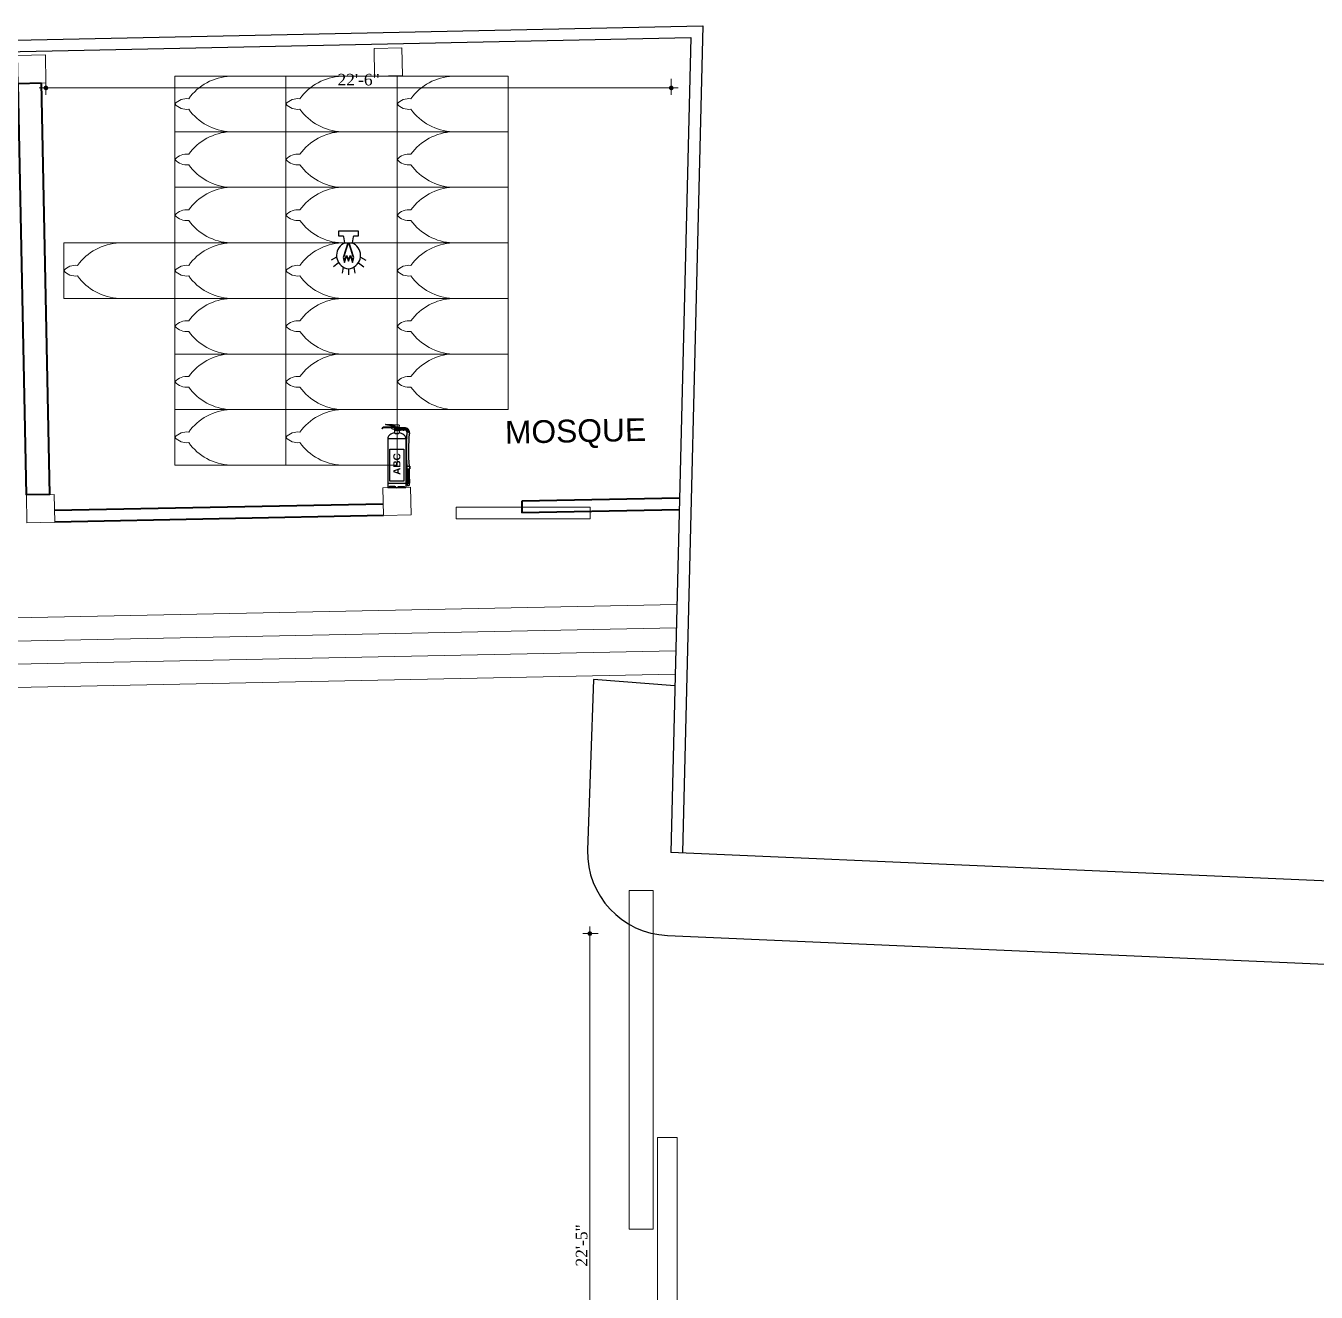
# Model space of a CAD drawing. Header units: inches. Extents: x -250485 to 735580, y -140410 to 288049.
# Drawn here: x 24442 to 25000, y 21796 to 22343 of the extents above; entities that cross this region are included whole.
import ezdxf

# ---------------------------------------------------------------- set-up
doc = ezdxf.new("R2010")
doc.units = ezdxf.units.IN
doc.header["$MEASUREMENT"] = 0
doc.header["$PDMODE"] = 35
doc.layers.get('0').update_dxf_attribs({"lineweight": 0})
doc.layers.get('Defpoints').update_dxf_attribs({"lineweight": 0})
for name, color, linetype, lineweight in [('A column', 106, 'Continuous', 40), ('A window', 150, 'Continuous', 0), ('bar', 210, 'Continuous', 0), ('COLUMN-2', 102, 'Continuous', 0), ('Emergency Light', 251, 'Continuous', 15), ('Layer1', 134, 'Continuous', 0), ('Masjid', 222, 'Continuous', 0), ('new stair full height', 6, 'Continuous', 0), ('sheet', 7, 'Continuous', 15), ('TEX', 7, 'Continuous', 0), ('wall', 7, 'Continuous', 0)]:
    doc.layers.add(name, color=color, linetype=linetype, lineweight=lineweight)
for name, color, linetype in [('A site line', 7, 'Continuous'), ('FIREACC', 30, 'Continuous'), ('OUTSIDE', 253, 'Continuous')]:
    doc.layers.add(name, color=color, linetype=linetype)
doc.styles.add('REG', font='times.ttf')
doc.styles.get("Standard").update_dxf_attribs({"font": 'arialbd.ttf', "height": 24})
doc.styles.add('style1', font='arial.ttf')
doc.dimstyles.new('Dim-Pres', dxfattribs={"dimtxt": 5.5, "dimasz": 2, "dimexe": 1.5, "dimexo": 1.5, "dimgap": 1, "dimtad": 3, "dimdec": 0, "dimzin": 3, "dimdsep": 46, "dimlunit": 4, "dimtxsty": 'REG', "dimblk": 'point', "dimcen": 2, "dimclrd": 256, "dimclre": 256, "dimclrt": 7, "dimadec": 0, "dimazin": 0, "dimtfac": 0.75, "dimtdec": 0, "dimtmove": 1, "dimatfit": 3, "dimldrblk": 'point', "dimfxl": 0, "dimtolj": 1, "dimtzin": 0, "dimlwd": -1, "dimlwe": -1, "dimarcsym": 1})

# ---------------------------------------------------------------- blocks, each defined once
blk = doc.blocks.new('J')
at = {"layer": 'Masjid'}
blk.add_lwpolyline([(-12, 0), (12, 0), (12, 48), (-12, 48)], close=True, dxfattribs=at)
for points in [[(0, 48, 0.250732), (-2.27, 42, -0.982957)], [(0, 48, -0.250732), (2.27, 42, 0.982957)], [(-2.27, 42, 0.22816), (-12, 24, -0.061948)], [(2.27, 42, -0.22816), (12, 24, 0.061948)]]:
    blk.add_lwpolyline(points, format="xyb", dxfattribs=at)
blk = doc.blocks.new('A$C16DB04AD')
at = {"layer": 'Emergency Light', "color": 154, "lineweight": 30}
for p, q in [((-6.54, -14.39), (-9.59, -15.98)), ((-5.43, -17.4), (-8.33, -19.77)), ((-2.95, -19.78), (-3.46, -23.22)), ((0, -20.7), (0, -24)), ((2.95, -19.78), (3.46, -23.22)), ((5.43, -17.4), (8.33, -19.77)), ((6.54, -14.39), (9.59, -15.98))]:
    blk.add_line(p, q, dxfattribs=at)
blk.add_lwpolyline([(-2, -6.57), (-2.49, -3.28, 0.371278), (-2.94, -2.89), (-5.25, -2.89), (-5.25, 0), (5.25, 0), (5.25, -2.89), (2.94, -2.89, 0.371278), (2.49, -3.28), (2, -6.57)], format="xyb", dxfattribs=at)
at = {"layer": 'Emergency Light', "color": 1, "lineweight": 30}
blk.add_lwpolyline([(-0.43, -6.57), (-3.01, -14.48), (-2.28, -17.27), (-1.1, -13.91), (0, -16.5), (1.1, -13.91), (2.28, -17.27), (3.01, -14.48), (0.43, -6.57)], dxfattribs=at)
blk.add_lwpolyline([(0.43, -7.28, 0.690361), (-0.43, -7.28), (-2.75, -14.5), (-2.25, -16.42), (-1.12, -13.21), (0, -15.86), (1.12, -13.21), (2.25, -16.42), (2.75, -14.5), (0.43, -7.28)], format="xyb", dxfattribs=at)
at = {"layer": 'Emergency Light', "color": 154, "lineweight": 30}
blk.add_lwpolyline([(-2.02, -6.58), (2, -6.57)], dxfattribs=at)
for centre, radius, start, end in [((0.78, -13.41), 7.38, 112.06714, 245.97666), ((-0.78, -13.41), 7.38, 294.02334, 67.93286), ((0, -15.96), 4.74, 241.9689, 298.0311)]:
    blk.add_arc(centre, radius, start, end, dxfattribs=at)
blk = doc.blocks.new('*U196')
at = {"layer": 'OUTSIDE', "linetype": 'Continuous'}
for points in [[(-100, 482), (-104, 460), (-79, 478)], [(-79, 478), (-104, 460), (-84, 462)], [(-84, 462), (-104, 460), (-77, 321)], [(-104, 460), (-97, 320), (-77, 321)], [(-85, 498), (-100, 482), (-47, 486)], [(-47, 486), (-100, 482), (-64, 484)], [(-64, 484), (-100, 482), (-79, 478)], [(-64, 504), (-85, 498), (-52, 503)], [(-52, 503), (-85, 498), (-47, 502)], [(-43, 502), (-85, 498), (-43, 486)], [(-85, 498), (-43, 502), (-47, 502)], [(-85, 498), (-47, 486), (-43, 486)], [(-52, 503), (-58, 504), (-64, 504)], [(-47, 486), (-64, 484), (-52, 485)], [(-52, 485), (-64, 484), (-58, 484)], [(-97, 320), (-102, 180), (-82, 180)], [(-77, 321), (-97, 320), (-82, 180)], [(-103, 111), (-104, 62), (-84, 62)], [(-82, 160), (-103, 111), (-83, 111)], [(-102, 160), (-103, 111), (-82, 160)], [(-83, 111), (-103, 111), (-84, 62)]]:
    blk.add_solid(points, dxfattribs=at)
blk = doc.blocks.new('*U195')
at = {"layer": 'OUTSIDE', "linetype": 'Continuous'}
for points in [[(0, 488), (-1, 487), (1, 486)], [(-1, 487), (0, 486), (1, 486)], [(0, 500), (0, 488), (1, 486)], [(1, 500), (0, 500), (1, 486)], [(1, 500), (1, 486), (2, 488)], [(1, 500), (1, 500), (2, 488)], [(1, 500), (1, 500), (1, 486)], [(2, 488), (1, 486), (2, 487)], [(2, 487), (1, 486), (2, 486)]]:
    blk.add_solid(points, dxfattribs=at)
blk = doc.blocks.new('ABC')
at = {"layer": 'FIREACC', "color": 11}
for p, q in [((-39151.6, 31714.1), (-39192.8, 31719.9)), ((-39100.5, 31717.2), (-39188.6, 31723.6)), ((-39135.7, 31711.8), (-39151.1, 31714)), ((-39100.5, 31717.2), (-39101.7, 31701.2)), ((-39154.2, 31706.6), (-39205.4, 31703.9)), ((-39153.3, 31701.1), (-39200, 31699.5)), ((-39175.5, 31633.6), (-39175.5, 31300.6)), ((-39133.8, 31707.7), (-39153.8, 31706.7)), ((-39127.3, 31701.9), (-39152.9, 31701.1)), ((-39133.7, 31709.3), (-39133.9, 31706.3)), ((-39099.5, 31682), (-39131.5, 31682)), ((-39131.5, 31682), (-39131.5, 31666)), ((-39126.8, 31704), (-39131.4, 31703.7)), ((-39100.3, 31685.2), (-39130.7, 31685.2)), ((-39130.7, 31683.6), (-39130.7, 31682)), ((-39100.3, 31683.6), (-39130.7, 31683.6)), ((-39129.4, 31697.8), (-39129.4, 31701.2)), ((-39129.4, 31701.2), (-39127.5, 31701.2)), ((-39129.4, 31685.2), (-39129.4, 31697.1)), ((-39127, 31701.2), (-39101.6, 31701.2)), ((-39105.9, 31702.6), (-39126.8, 31701.9)), ((-39105.9, 31705.1), (-39126.3, 31704)), ((-39106, 31703.5), (-39105.9, 31705.1)), ((-39102.2, 31701.2), (-39101.8, 31707.1)), ((-39101.6, 31685.2), (-39101.6, 31701.2)), ((-39100.3, 31683.6), (-39100.3, 31682)), ((-39099.5, 31682), (-39099.5, 31666)), ((-39055.5, 31633.6), (-39055.5, 31300.6)), ((-39128.8, 31305.6), (-39163.6, 31305.6)), ((-39102.2, 31305.6), (-39066.5, 31305.6))]:
    blk.add_line(p, q, dxfattribs=at)
for centre, radius in [((-39115.5, 31693.2), 8), ((-39115.5, 31693.2), 7.11), ((-39104.1, 31703.3), 0.818)]:
    blk.add_circle(centre, radius, dxfattribs=at)
for centre, radius, start, end in [((-39188.8, 31719.6), 4, 85.8388, 175.8388), ((-39136.1, 31709.5), 2.4, 355.8388, 82.00949), ((-39201.9, 31687.7), 16.6, 102.07309, 158.07865), ((-39195.2, 31655.6), 44.2, 96.19339, 120.02539), ((-39149.4, 31630.6), 26.3, 119.53105, 173.38982), ((-39115, 31581.1), 86.5, 100.99993, 123.20795), ((-39131.5, 31706.1), 2.4, 175.8388, 273.07991), ((-39130.7, 31684.4), 0.8, 90, 270), ((-39104.1, 31703.3), 1.96, 175.8388, 355.8388), ((-39100.3, 31684.4), 0.8, 270, 90), ((-39116, 31581.1), 86.5, 56.79205, 79.00007), ((-39081.6, 31630.6), 26.3, 6.61018, 60.46895), ((-39171.3, 31302.3), 4.51, 202.08138, 252.76633), ((-39172.9, 31302.4), 4.45, 276.37731, 340.98679), ((-39160, 31298.3), 9.06, 135.26832, 162.98104), ((-39164, 31301.8), 3.74, 83.25735, 130.41736), ((-39128.4, 31298.8), 6.79, 39.64174, 93.39989), ((-39115.8, 31305.7), 7.75, 199.80056, 272.52003), ((-39115.2, 31305.7), 7.75, 267.47997, 340.19944), ((-39102.6, 31298.8), 6.79, 86.60011, 140.35826), ((-39067, 31301.8), 3.74, 49.58264, 96.74265), ((-39071, 31298.3), 9.06, 17.01896, 44.73168), ((-39058.1, 31302.4), 4.45, 199.01321, 263.62269), ((-39059.7, 31302.3), 4.51, 287.23367, 337.91862)]:
    blk.add_arc(centre, radius, start, end, dxfattribs=at)
at = {"layer": 'OUTSIDE', "color": 11}
for p, q in [((-39055.5, 31626), (-39175.5, 31626)), ((-39125.1, 31706.4), (-39126.9, 31706.4)), ((-39126.9, 31705.7), (-39125.1, 31705.7)), ((-39118.4, 31695), (-39120.3, 31696.2)), ((-39116.2, 31689.4), (-39118.2, 31699.8)), ((-39115.8, 31697.9), (-39116.2, 31688.6)), ((-39115.8, 31697.9), (-39115.5, 31697.9)), ((-39115.8, 31697.9), (-39115.5, 31697.9)), ((-39115.1, 31697.9), (-39115.5, 31697.9)), ((-39115.1, 31697.9), (-39114.8, 31688.6)), ((-39114.8, 31689.4), (-39112.8, 31699.8)), ((-39112.6, 31695), (-39110.7, 31696.2)), ((-39101.7, 31701.2), (-39102.2, 31701.2)), ((-39096.3, 31699.5), (-39101.6, 31699.5)), ((-39096.3, 31695.5), (-39101.6, 31695.5)), ((-39096.3, 31690.9), (-39101.6, 31690.9)), ((-39096.3, 31686.9), (-39101.6, 31686.9)), ((-39096.3, 31699.5), (-39096.3, 31686.9)), ((-39080.4, 31698.9), (-39092, 31698.9)), ((-39080.3, 31697.8), (-39092, 31697.8)), ((-39080.3, 31688.6), (-39092, 31688.6)), ((-39080.4, 31687.5), (-39092, 31687.5)), ((-39080.3, 31701.2), (-39091.7, 31701.2)), ((-39080.3, 31685.2), (-39091.7, 31685.2)), ((-39080.3, 31701.2), (-39080.3, 31685.2)), ((-39080.2, 31686.6), (-39077.6, 31686.6)), ((-39063.4, 31685.2), (-39068.2, 31685.2)), ((-39055.5, 31326), (-39175.5, 31326)), ((-39058.3, 31298), (-39172.7, 31298))]:
    blk.add_line(p, q, dxfattribs=at)
at = {"layer": 'OUTSIDE', "color": 1}
for p, q in [((-39080.2, 31699.8), (-39077.6, 31699.8)), ((-39063.4, 31701.2), (-39068.2, 31701.2)), ((-39163.5, 31341.8), (-39163.5, 31557.8)), ((-39163.5, 31557.8), (-39067.5, 31557.8)), ((-39067.5, 31557.8), (-39067.5, 31341.8)), ((-39055.5, 31442), (-39027.5, 31442)), ((-39055.5, 31426), (-39027.5, 31426)), ((-39049.5, 31442), (-39049.5, 31426)), ((-39029.6, 31442), (-39029.6, 31426)), ((-39027.5, 31442), (-39027.5, 31426)), ((-39067.5, 31341.8), (-39163.5, 31341.8)), ((-39049, 31347.6), (-39049, 31346)), ((-39049, 31347.6), (-39029.8, 31347.6)), ((-39048.6, 31346), (-39049, 31346)), ((-39049, 31346), (-39049, 31328)), ((-39048.6, 31345.9), (-39048.6, 31328)), ((-39047.4, 31326), (-39031.4, 31326)), ((-39046.2, 31325), (-39046.2, 31326)), ((-39032.6, 31325), (-39046.2, 31325)), ((-39043.3, 31346), (-39045.7, 31346)), ((-39045.7, 31345.9), (-39045.7, 31328)), ((-39045.7, 31325), (-39045.7, 31314)), ((-39033.2, 31324.1), (-39045.7, 31324.1)), ((-39045.7, 31314), (-39033.2, 31314)), ((-39043.3, 31345.9), (-39043.3, 31328)), ((-39040.6, 31326), (-39040.6, 31346)), ((-39040.6, 31326), (-39040.6, 31346)), ((-39040.6, 31346), (-39038.2, 31346)), ((-39038.2, 31326), (-39038.2, 31346)), ((-39035.6, 31346), (-39033.2, 31346)), ((-39035.6, 31345.9), (-39035.6, 31328)), ((-39033.2, 31345.9), (-39033.2, 31328)), ((-39033.2, 31325), (-39033.2, 31314)), ((-39032.6, 31325), (-39032.6, 31326)), ((-39030.3, 31346), (-39029.8, 31346)), ((-39030.3, 31345.9), (-39030.3, 31328)), ((-39029.8, 31347.6), (-39029.8, 31346)), ((-39029.8, 31346), (-39029.8, 31328))]:
    blk.add_line(p, q, dxfattribs=at)
at = {"layer": 'OUTSIDE', "color": 11}
for centre, radius, start, end in [((-39140.2, 31705.9), 14, 1.77957, 358.97453), ((-39140.2, 31705.9), 13.6, 1.83687, 358.94152), ((-39118, 31687.9), 25.7, 238.3845, 275.60378), ((-39126.9, 31706), 0.343, 90, 270), ((-39125.1, 31706), 0.343, 270, 90), ((-39115.5, 31693.2), 5.65, 115.63076, 148.08375), ((-39115.5, 31693.2), 3.41, 125.50028, 148.08375), ((-39115.5, 31687.6), 1.22, 124.19912, 55.3937), ((-39113.4, 31689.8), 27.6, 265.6954, 300.31632), ((-39115.5, 31693.2), 3.41, 31.91625, 54.49972), ((-39115.5, 31693.2), 5.65, 31.91625, 64.36924), ((-39091.5, 31693.8), 7.45, 91.18835, 129.78732), ((-39091.5, 31692.6), 7.45, 230.21268, 268.81165), ((-39089.6, 31693.2), 5.13, 117.45336, 242.54664), ((-39091.9, 31700.9), 1.98, 181.04736, 268.0119), ((-39091.9, 31685.5), 1.98, 91.9881, 178.95264), ((-39066.2, 31730.2), 45.1, 255.45516, 267.51639), ((-39063.5, 31669), 32.2, 354.97374, 89.84436), ((-39063.5, 31669), 16.2, 356.22735, 89.67485), ((-37883.4, 31547.2), 1170.2, 174.07729, 185.15561)]:
    blk.add_arc(centre, radius, start, end, dxfattribs=at)
at = {"layer": 'OUTSIDE', "color": 1}
for centre, radius, start, end in [((-39066.2, 31656.2), 45.1, 92.48361, 104.54484), ((-37872.2, 31546.6), 1165.4, 174.11132, 185.14939), ((-35847.1, 31458.9), 3202.3, 180.58939, 181.99252), ((-35847.1, 31458.9), 3186.3, 180.59235, 182.00253), ((-39046.1, 31328.7), 2.97, 192.25412, 244.01904), ((-39045.7, 31328.7), 2.97, 192.25412, 244.01904), ((-39042.8, 31328.7), 2.97, 192.25412, 244.01904), ((-39040.4, 31328.7), 2.97, 192.25412, 244.01904), ((-39038.5, 31328.7), 2.97, 295.98096, 347.74588), ((-39036.1, 31328.7), 2.97, 295.98096, 347.74588), ((-39033.2, 31328.7), 2.97, 295.98096, 347.74588), ((-39032.7, 31328.7), 2.97, 295.98096, 347.74588)]:
    blk.add_arc(centre, radius, start, end, dxfattribs=at)
at = {"layer": 'OUTSIDE', "color": 11, "linetype": 'Continuous', "xscale": -0.8000000000029104, "yscale": 0.7999999999992724, "zscale": 0.7999999999999443}
blk.add_blockref('*U195', (-39114.8, 31298), dxfattribs=at)
at = {"layer": 'OUTSIDE', "color": 1, "linetype": 'Continuous', "xscale": -0.8000000000029104, "yscale": 0.7999999999992724, "zscale": 0.7999999999999443}
blk.add_blockref('*U196', (-39114.8, 31298), dxfattribs=at)
at = {"layer": 'sheet', "color": 5, "insert": (-39091, 31384.5), "char_height": 48, "width": 165, "attachment_point": 7, "rotation": 90}
blk.add_mtext('{\\C6;ABC}', dxfattribs=at)
blk = doc.blocks.new('dot')
at = {"color": 4}
for p, q in [((-1.5, 0), (1.5, 0)), ((0, 1.5), (0, -1.5))]:
    blk.add_line(p, q, dxfattribs=at)
at = {"color": 6, "const_width": 0.5}
blk.add_lwpolyline([(-0.25, 0, 1), (0.25, 0, 1)], format="xyb", close=True, dxfattribs=at)
blk = doc.blocks.new('point')
blk.add_blockref('dot', (0, 0))
blk = doc.blocks.new('*D393')
at = {"layer": 'Defpoints', "color": 0, "ltscale": 30, "transparency": 16777216}
for p in [(24720.98, 22324.9), (24450.84, 22318.47, -11.61), (24720.98, 22316.24)]:
    blk.add_point(p, dxfattribs=at)
at = {"layer": 'Layer1', "ltscale": 30, "transparency": 16777216}
for p, q in [((24720.98, 22320.24), (24720.98, 22314.74)), ((24450.84, 22316.42), (24450.84, 22314.74)), ((24452.84, 22316.24), (24718.98, 22316.24))]:
    blk.add_line(p, q, dxfattribs=at)
at = {"layer": 'Layer1', "ltscale": 30, "transparency": 16777216, "xscale": 2, "yscale": 2, "zscale": 2, "rotation": 180}
blk.add_blockref('point', (24450.84, 22316.24), dxfattribs=at)
at = {"layer": 'Layer1', "ltscale": 30, "transparency": 16777216, "xscale": 2, "yscale": 2, "zscale": 2}
blk.add_blockref('point', (24720.98, 22316.24), dxfattribs=at)
at = {"layer": 'Layer1', "color": 7, "ltscale": 30, "transparency": 16777216, "insert": (24585.91, 22319.79), "char_height": 5, "attachment_point": 5, "style": 'REG'}
blk.add_mtext('\\A1;22\'-6"', dxfattribs=at)
blk = doc.blocks.new('*D429')
at = {"layer": 'Defpoints', "color": 0, "ltscale": 30, "transparency": 16777216}
for p in [(24685.8, 21950.99), (24713.13, 21950.99, -11.6), (24713.24, 21681.59, -11.6)]:
    blk.add_point(p, dxfattribs=at)
at = {"layer": 'Layer1', "ltscale": 30, "transparency": 16777216}
for p, q in [((24689.41, 21950.99), (24684.3, 21950.99)), ((24685.8, 21683.59), (24685.8, 21948.99)), ((24689.41, 21681.59), (24684.3, 21681.59))]:
    blk.add_line(p, q, dxfattribs=at)
at = {"layer": 'Layer1', "ltscale": 30, "transparency": 16777216, "xscale": 2, "yscale": 2, "zscale": 2}
for p, rotation in [((24685.8, 21950.99), 90), ((24685.8, 21681.59), 270)]:
    blk.add_blockref('point', p, dxfattribs=dict(at, rotation=rotation))
at = {"layer": 'Layer1', "color": 7, "ltscale": 30, "transparency": 16777216, "insert": (24682.26, 21816.29), "char_height": 5, "attachment_point": 5, "rotation": 90, "style": 'REG'}
blk.add_mtext('\\A1;22\'-5"', dxfattribs=at)

msp = doc.modelspace()

# ---------------------------------------------------------------- linework, layer by layer
at = {"layer": 'A column', "color": 7, "ltscale": 30, "elevation": -24.93}
for points in [[(24448.84, 22318.43), (24452.41, 22140.63), (24442.41, 22140.43), (24438.84, 22318.23), (24448.84, 22318.43)], [(24596.52, 22136.52), (24454.55, 22133.67)], [(24724.56, 22139.09), (24656.38, 22137.72)], [(24656.38, 22137.72), (24656.38, 22132.72)], [(24596.62, 22131.52), (24454.65, 22128.67)], [(24724.44, 22134.08), (24656.38, 22132.72)]]:
    msp.add_lwpolyline(points, dxfattribs=at)
at = {"layer": 'A site line', "color": 7, "ltscale": 30}
msp.add_line((24720.77, 21986.17, -11.6), (25965.4, 21931.99, -11.6), dxfattribs=at)
at = {"layer": 'A site line', "color": 7, "ltscale": 30, "elevation": -11.61}
for points in [[(22207.16, 21197.58), (22234.13, 22291.01), (24734.61, 22343.08), (24725.77, 21985.96)], [(22212.16, 21197.46), (22239.01, 22286.12), (24729.48, 22337.97), (24720.77, 21986.08)]]:
    msp.add_lwpolyline(points, dxfattribs=at)
at = {"layer": 'A site line', "color": 7, "ltscale": 30, "elevation": -11.6}
msp.add_lwpolyline([(24722.55, 22058.02), (24687.33, 22060.81), (24684.81, 21987.05, 0.409031), (24719.27, 21950.2), (25908.92, 21898.35)], format="xyb", dxfattribs=at)
at = {"layer": 'A window', "color": 7, "ltscale": 30, "elevation": -11.6}
for points in [[(24713.13, 21969.55), (24702.74, 21969.55), (24702.74, 21823.36), (24713.13, 21823.36)], [(24715.01, 21701.69), (24723.51, 21701.69), (24723.51, 21862.97), (24715.01, 21862.97)]]:
    msp.add_lwpolyline(points, close=True, dxfattribs=at)
at = {"layer": 'bar', "color": 7, "ltscale": 30, "elevation": -11.6}
msp.add_lwpolyline([(24685.99, 22135.1), (24628.11, 22135.1), (24628.11, 22130.07), (24685.99, 22130.07)], close=True, dxfattribs=at)
at = {"layer": 'COLUMN-2', "color": 7, "ltscale": 20000}
for points, elevation in [([(24438.6, 22330.23), (24450.6, 22330.47), (24450.84, 22318.47), (24438.84, 22318.23), (24438.6, 22330.23)], -11.61), ([(24592.57, 22333.31), (24604.57, 22333.55), (24604.81, 22321.56), (24592.81, 22321.32), (24592.57, 22333.31)], -23.72), ([(24442.41, 22140.43), (24454.41, 22140.67), (24454.65, 22128.67), (24442.65, 22128.43), (24442.41, 22140.43)], -12.82), ([(24596.38, 22143.55), (24608.38, 22143.79), (24608.62, 22131.79), (24596.62, 22131.55), (24596.38, 22143.55)], -24.93)]:
    msp.add_lwpolyline(points, dxfattribs=dict(at, elevation=elevation))
at = {"layer": 'new stair full height', "color": 7, "ltscale": 30}
for p, q in [((24192.89, 22082.45, -12.34), (24723.42, 22093.09, -11.33)), ((24193.09, 22072.45, -12.34), (24723.17, 22083.08, -11.33)), ((24193.29, 22062.45, -12.34), (24722.93, 22073.07, -11.33)), ((24193.49, 22052.45, -12.34), (24722.68, 22063.07, -11.33))]:
    msp.add_line(p, q, dxfattribs=at)

# ---------------------------------------------------------------- block references
at = {"layer": 'Emergency Light', "lineweight": 30, "xscale": 0.7868064756185049, "yscale": 0.7868064756185049, "zscale": 0.7868064756213451}
msp.add_blockref('A$C16DB04AD', (24581.54, 22254.46), dxfattribs=at)
at = {"layer": 'Masjid', "color": 7, "rotation": 90}
for p in [(24554.5, 22309.32, -11.6), (24602.5, 22309.32, -11.6), (24650.5, 22309.32, -11.6), (24554.5, 22285.32, -11.6), (24602.5, 22285.32, -11.6), (24650.5, 22285.32, -11.6), (24554.5, 22261.32, -11.6), (24602.5, 22261.32, -11.6), (24650.5, 22261.32, -11.6), (24506.5, 22237.32, -11.6), (24554.5, 22237.32, -11.6), (24602.5, 22237.32, -11.6), (24650.5, 22237.32, -11.6), (24554.5, 22213.32, -11.6), (24602.5, 22213.32, -11.6), (24650.5, 22213.32, -11.6), (24554.5, 22189.32, -11.6), (24602.5, 22189.32, -11.6), (24650.5, 22189.32, -11.6), (24554.5, 22165.32, -11.6), (24602.5, 22165.32, -11.6)]:
    msp.add_blockref('J', p, dxfattribs=at)
at = {"layer": 'wall', "color": 1, "lineweight": 53, "xscale": 0.06433683165232651, "yscale": 0.06433683165232651, "zscale": 0.06433683165094806}
msp.add_blockref('ABC', (27118.99, 20129.94, -11.6), dxfattribs=at)

# ---------------------------------------------------------------- texts
at = {"layer": 'TEX', "color": 7, "lineweight": 0, "ltscale": 30, "insert": (24649.03, 22172.41, -11.6), "char_height": 9.816, "width": 99.907, "attachment_point": 1, "rotation": 1.1489, "style": 'style1'}
msp.add_mtext('MOSQUE', dxfattribs=at)

# ---------------------------------------------------------------- dimensions: what is measured, and where the dimension line sits
at = {"layer": 'Layer1', "ltscale": 30}
dim = msp.add_linear_dim(base=(24720.98, 22316.24), p1=(24450.84, 22318.47, -11.61), p2=(24720.98, 22324.9), dimstyle='Dim-Pres', override={"dimtxt": 5, "dimfxl": 4, "dimfxlon": 1}, dxfattribs=at)
dim.commit()
dim.dimension.update_dxf_attribs({"geometry": '*D393', "text_midpoint": (24585.91, 22319.79)})
dim = msp.add_linear_dim(base=(24685.8, 21950.99), p1=(24713.24, 21681.59, -11.6), p2=(24713.13, 21950.99, -11.6), angle=90, dimstyle='Dim-Pres', override={"dimtxt": 5, "dimfxl": 4, "dimfxlon": 1}, dxfattribs=at)
dim.commit()
dim.dimension.update_dxf_attribs({"geometry": '*D429', "text_midpoint": (24682.26, 21816.29)})

doc.saveas('drawing.dxf')
